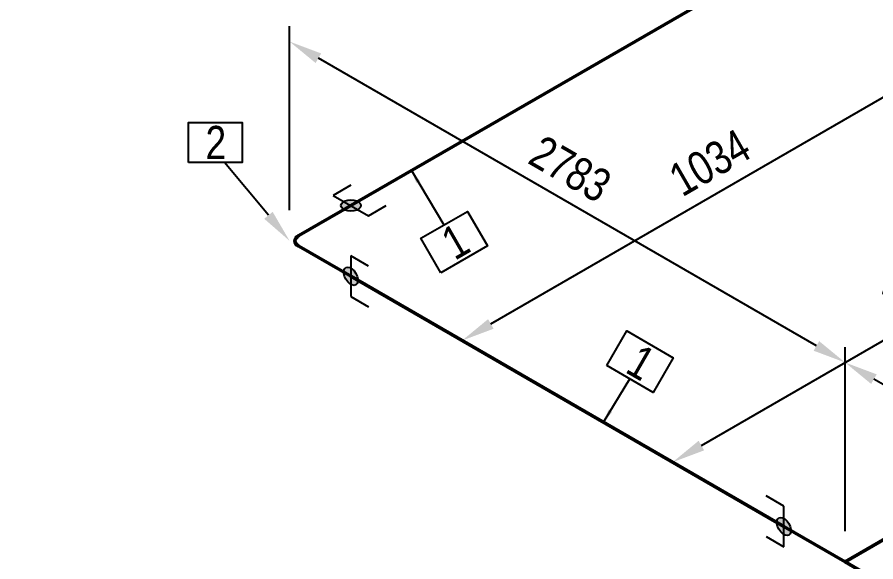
# Model space of a CAD drawing. Header units: millimetres. Extents: x 0 to 594, y 0 to 420.
# Drawn here: x 89.1 to 153.8, y 291.9 to 332.9 of the extents above; entities that cross this region are included whole.
import ezdxf
from ezdxf import colors
from ezdxf.entities.mleader import LeaderData, LeaderLine
from ezdxf.enums import TextEntityAlignment as Align
from ezdxf.math import Vec2, Vec3

# ---------------------------------------------------------------- set-up
doc = ezdxf.new("R2010")
doc.units = ezdxf.units.MM
doc.header["$LTSCALE"] = 0.25
for name, color, linetype in [('용접', 1, 'Continuous'), ('주석', 7, 'Continuous'), ('치수', 1, 'Continuous')]:
    doc.layers.add(name, color=color, linetype=linetype)
doc.layers.add('파이프 작은 보어', color=30, linetype='Continuous', lineweight=50)
doc.styles.add('AdskIsoAnnotation', font='arial.ttf', dxfattribs={"width": 0.8, "height": 1})
doc.styles.add('AdskIsoMetric', font='arial.ttf', dxfattribs={"width": 0.8, "height": 2.5})
doc.styles.add('AdskIsoMetric-30', font='arial.ttf', dxfattribs={"width": 0.8, "height": 2.5})
doc.styles.get("Standard").update_dxf_attribs({"font": 'arial.ttf'})
doc.dimstyles.new('AdskIsoMetric', dxfattribs={"dimtxt": 2.5, "dimasz": 2.5, "dimexe": 1, "dimexo": 2, "dimgap": 0.8, "dimtad": 1, "dimdec": 0, "dimrnd": 1, "dimzin": 0, "dimdsep": 46, "dimtxsty": 'AdskIsoMetric', "dimcen": 0, "dimclrt": 7, "dimadec": 0, "dimazin": 0, "dimtfac": 1, "dimtdec": 0, "dimtmove": 1, "dimatfit": 3, "dimfxl": 0, "dimfrac": 2, "dimtolj": 1, "dimtzin": 0, "dimarcsym": 0})

# ---------------------------------------------------------------- blocks, each defined once
blk = doc.blocks.new('*D66')
at = {"layer": 'Defpoints', "color": 0}
for p in [(180.2977495705862, 323.5907991334564), (193.2881306280527, 316.0907991346687), (151.4501002038993, 291.9356009912853)]:
    blk.add_point(p, dxfattribs=at)
at = {"layer": '치수', "color": 0, "lineweight": -2}
for p, q in [((191.2881306281608, 317.2454996727367), (179.2977495706402, 324.1681494024904)), ((140.6247826555435, 300.6856009906799), (178.1326860614754, 322.3407991328496))]:
    blk.add_line(p, q, dxfattribs=at)
at = {"layer": '치수', "color": 0}
for points in [[(177.924352728041, 322.7016430510347), (178.3410193949099, 321.9799552146645), (180.2977495705862, 323.5907991334564)], [(140.416449322109, 301.0464449088649), (140.8331159889779, 300.3247570724947), (138.4597191464327, 299.435600990073)]]:
    blk.add_solid(points, dxfattribs=at)
at = {"layer": '치수', "color": 7, "insert": (157.1124348451386, 312.8216486955916), "char_height": 2.5, "attachment_point": 5, "rotation": 30.000000016058333, "style": 'AdskIsoMetric-30'}
blk.add_mtext('\\A1;1034', dxfattribs=at)
blk = doc.blocks.new('*D67')
at = {"layer": 'Defpoints', "color": 0}
for p in [(79.59125426599823, 290.7891625606446), (79.59125426820628, 278.8510247391242), (97.33317470686555, 265.5458600263746)]:
    blk.add_point(p, dxfattribs=at)
at = {"layer": '치수', "color": 0, "lineweight": -2}
for p, q in [((79.59125426777915, 281.160425815757), (79.59125426578466, 291.9438630989611)), ((95.16811119428112, 281.7958600257704), (81.7563177758083, 289.539162561249)), ((97.3331747064384, 267.8552611030075), (97.3331747038776, 281.7005605646912))]:
    blk.add_line(p, q, dxfattribs=at)
at = {"layer": '치수', "color": 0}
for points in [[(81.96465110904091, 289.9000064795507), (81.54798444257568, 289.1783186429473), (79.59125426599823, 290.7891625606446)], [(95.37644452751374, 282.156703944072), (94.95977786104851, 281.4350161074686), (97.33317470409119, 280.5458600263748)]]:
    blk.add_solid(points, dxfattribs=at)
at = {"layer": '치수', "color": 7, "insert": (88.21772563443821, 288.4265488313795), "char_height": 2.5, "attachment_point": 5, "rotation": 330.0000000159954, "style": 'AdskIsoMetric-30'}
blk.add_mtext('\\A1;846', dxfattribs=at)
blk = doc.blocks.new('*D73')
at = {"layer": 'Defpoints', "color": 0}
for p in [(151.4501001900721, 340.2459972543368), (164.4404812475138, 332.7459972555065), (109.6120697656612, 316.0907991113856)]:
    blk.add_point(p, dxfattribs=at)
at = {"layer": '치수', "color": 0, "lineweight": -2}
for p, q in [((153.4501001899685, 339.0912967162575), (165.440481247462, 332.1686469864668)), ((124.7675143322267, 309.8407991131395), (162.27541773839, 331.4959972549223))]:
    blk.add_line(p, q, dxfattribs=at)
at = {"layer": '치수', "color": 0}
for points in [[(162.0670844049594, 331.8568411731095), (162.4837510718208, 331.1351533367349), (164.4404812475138, 332.7459972555065)], [(124.559180998796, 310.2016430313268), (124.9758476656574, 309.4799551949523), (122.6024508231029, 308.5907991125553)]]:
    blk.add_solid(points, dxfattribs=at)
at = {"layer": '치수', "color": 7, "insert": (141.2551665219418, 321.9768468178654), "char_height": 2.5, "attachment_point": 5, "rotation": 30.000000015461787, "style": 'AdskIsoMetric-30'}
blk.add_mtext('\\A1;1034', dxfattribs=at)
blk = doc.blocks.new('*D74')
at = {"layer": 'Defpoints', "color": 0}
for p in [(151.4501001980789, 306.9356009914509), (151.4501002038993, 291.9356009912854), (193.2881306416837, 267.78040287141)]:
    blk.add_point(p, dxfattribs=at)
at = {"layer": '치수', "color": 0, "lineweight": -2}
for p, q in [((151.4501002030032, 294.2450020681845), (151.4501001976308, 308.0903015299005)), ((191.123067126049, 284.0304028709824), (153.6151637078931, 305.6856009920626)), ((193.2881306407876, 270.0898039483092), (193.2881306354152, 283.9351034100438))]:
    blk.add_line(p, q, dxfattribs=at)
at = {"layer": '치수', "color": 0}
for points in [[(153.8234970411245, 306.046444910365), (153.4068303746618, 305.3247570737602), (151.4501001980789, 306.9356009914509)], [(191.3314004592804, 284.3912467892848), (190.9147337928176, 283.66955895268), (193.2881306358632, 282.7804028715942)]]:
    blk.add_solid(points, dxfattribs=at)
at = {"layer": '치수', "color": 7, "insert": (172.3691154159553, 297.4758837669127), "char_height": 2.5, "attachment_point": 5, "rotation": 330.000000016189, "style": 'AdskIsoMetric-30'}
blk.add_mtext('\\A1;894', dxfattribs=at)
blk = doc.blocks.new('*D75')
at = {"layer": 'Defpoints', "color": 0}
for p in [(109.6120697598243, 331.0907991115791), (109.6120697656612, 316.0907991113856), (151.4501002038993, 291.9356009912854)]:
    blk.add_point(p, dxfattribs=at)
at = {"layer": '치수', "color": 0, "lineweight": -2}
for p, q in [((109.6120697647625, 318.4002001882862), (109.612069759375, 332.2454996500294)), ((149.2850366882481, 308.1856009908486), (111.7771332696386, 329.8407991121909)), ((151.4501002030007, 294.245002068186), (151.4501001976131, 308.0903015299107))]:
    blk.add_line(p, q, dxfattribs=at)
at = {"layer": '치수', "color": 0}
for points in [[(111.98546660287, 330.2016430304933), (111.5687999364072, 329.4799551938885), (109.6120697598243, 331.0907991115791)], [(149.4933700214795, 308.546444909151), (149.0767033550168, 307.8247570725462), (151.4501001980624, 306.9356009914604)]]:
    blk.add_solid(points, dxfattribs=at)
at = {"layer": '치수', "color": 7, "insert": (130.7510554305219, 321.5040818869722), "char_height": 2.5, "attachment_point": 5, "rotation": 330.0000000161889, "style": 'AdskIsoMetric-30'}
blk.add_mtext('\\A1;2783', dxfattribs=at)
blk = doc.blocks.new('티-2-Iso2DSkew90')
at = {"color": 0, "linetype": 'ByBlock', "lineweight": -2, "extrusion": (3.058661821644657e-10, -0.8164965809287649, -0.5773502691881566)}
for p, q in [((0, 0), (-4.612278348049548, 2.662900144067638)), ((0, 0), (5.303300858323067, 3.061862180128198)), ((4.612278348053485, -2.662900144088757), (0, 0))]:
    blk.add_line(p, q, dxfattribs=at)
blk = doc.blocks.new('엘보우-16-Iso2DSkew90')
at = {"color": 0, "linetype": 'ByBlock', "lineweight": -2, "extrusion": (3.002216213036657e-10, -0.8164965809320522, -0.5773502691835075)}
for p, q in [((0.6910932216470076, 0.3990028578017134), (5.303300858344143, 3.061862180066933)), ((5.303300859475703, -3.06186217681363), (0.6910932217944665, -0.3990028573777628))]:
    blk.add_line(p, q, dxfattribs=at)
at = {"linetype": 'ByBlock', "extrusion": (8.82772482133727e-17, -5.55111511987989e-17, -1)}
blk.add_ellipse((1.382186443435838, 4.239507056790705e-10), major_axis=(-0.977353407015605, -3.593678134860473e-10), ratio=0.5773502691835076, start_param=-0.7853981631851594, end_param=0.7853981635050908, dxfattribs=at)
blk = doc.blocks.new('SocketWeld-1-IsoRight')
blk.add_hatch(color=256).paths.add_polyline_path([(0.005530793552061862, 0.03712900250979031), (0.005745491398917849, 0.03692449524956867), (0.005960189245773835, 0.03671998798934702), (0.006174887092629819, 0.03651548072912537), (0.006389584939485805, 0.03631097346890373), (0.006604282786341792, 0.03610646620868208), (0.006818980633197778, 0.03590195894846045), (0.007033678480053763, 0.0356974516882388), (0.007248376326909748, 0.03549294442801715), (0.007463074173765733, 0.03528843716779551), (0.007677772020621718, 0.03508392990757386), (0.007892469867477703, 0.03487942264735222), (0.00810716771433369, 0.03467491538713058), (0.008321865561189674, 0.03447040812690894), (0.00853656340804566, 0.03426590086668729), (0.008751261254901648, 0.03406139360646564), (0.008965959101757633, 0.03385688634624399), (0.009180656948613617, 0.03365237908602235), (0.009395354795469605, 0.03344787182580071), (0.00961005264232559, 0.03324336456557907), (0.009824750489181576, 0.03303885730535742), (0.01003944833603756, 0.03283435004513578), (0.01025414618289355, 0.03262984278491413), (0.01046884402974953, 0.03242533552469249), (0.01068354187660552, 0.03222082826447084), (0.0108982397234615, 0.0320163210042492), (0.01111293757031749, 0.03181181374402756), (0.01132763541717348, 0.03160730648380591), (0.01154233326402946, 0.03140279922358427), (0.01175703111088545, 0.03119829196336262), (0.01197172895774143, 0.03099378470314098), (0.01218642680459742, 0.03078927744291934), (0.0124011246514534, 0.03058477018269769), (0.01261582249830939, 0.03038026292247605), (0.01283052034516538, 0.0301757556622544), (0.01304521819202136, 0.02997124840203276), (0.01325991603887735, 0.02976674114181112), (0.01347461388573333, 0.02956223388158947), (0.01368931173258932, 0.02935772662136782), (0.0139040095794453, 0.02915321936114618), (0.01411870742630129, 0.02894871210092454), (0.01433340527315728, 0.02874420484070289), (0.01454810312001326, 0.02853969758048125), (0.01476280096686925, 0.0283351903202596), (0.01497749881372523, 0.02813068306003796), (0.01519219666058122, 0.02792617579981631), (0.0154068945074372, 0.02772166853959467), (0.01562159235429319, 0.02751716127937303), (0.01583629020114918, 0.02731265401915138), (0.01605098804800516, 0.02710814675892974), (0.01605098804800515, 0.02710814675892975), (0.01623362094498464, 0.02684948573792589), (0.01641625384196413, 0.02659082471692202), (0.01659888673894361, 0.02633216369591817), (0.0167815196359231, 0.02607350267491431), (0.01696415253290259, 0.02581484165391045), (0.01714678542988208, 0.02555618063290659), (0.01732941832686156, 0.02529751961190273), (0.01751205122384105, 0.02503885859089887), (0.01769468412082054, 0.02478019756989501), (0.01787731701780002, 0.02452153654889115), (0.01805994991477951, 0.02426287552788729), (0.01824258281175899, 0.02400421450688343), (0.01842521570873848, 0.02374555348587958), (0.01860784860571797, 0.02348689246487572), (0.01879048150269746, 0.02322823144387186), (0.01897311439967694, 0.022969570422868), (0.01915574729665643, 0.02271090940186414), (0.01933838019363592, 0.02245224838086028), (0.0195210130906154, 0.02219358735985642), (0.01970364598759489, 0.02193492633885256), (0.01988627888457438, 0.0216762653178487), (0.02006891178155386, 0.02141760429684484), (0.02025154467853335, 0.02115894327584098), (0.02043417757551284, 0.02090028225483712), (0.02061681047249232, 0.02064162123383326), (0.02079944336947181, 0.02038296021282941), (0.0209820762664513, 0.02012429919182554), (0.02116470916343079, 0.01986563817082168), (0.02134734206041027, 0.01960697714981783), (0.02152997495738975, 0.01934831612881397), (0.02171260785436925, 0.01908965510781011), (0.02189524075134873, 0.01883099408680625), (0.02207787364832822, 0.01857233306580239), (0.0222605065453077, 0.01831367204479853), (0.02244313944228719, 0.01805501102379467), (0.02262577233926668, 0.01779635000279081), (0.02280840523624617, 0.01753768898178695), (0.02299103813322565, 0.01727902796078309), (0.02317367103020514, 0.01702036693977924), (0.02335630392718463, 0.01676170591877537), (0.02353893682416412, 0.01650304489777151), (0.0237215697211436, 0.01624438387676765), (0.02390420261812309, 0.01598572285576379), (0.02408683551510257, 0.01572706183475994), (0.02426946841208206, 0.01546840081375608), (0.02445210130906154, 0.01520973979275222), (0.02463473420604104, 0.01495107877174836), (0.02481736710302052, 0.0146924177507445), (0.025, 0.01443375672974064), (0.025, 0.01443375672974065), (0.02513269056666842, 0.01414626149088774), (0.02526538113333684, 0.01385876625203483), (0.02539807170000526, 0.01357127101318192), (0.02553076226667367, 0.013283775774329), (0.0256634528333421, 0.01299628053547609), (0.02579614340001051, 0.01270878529662318), (0.02592883396667893, 0.01242129005777027), (0.02606152453334735, 0.01213379481891736), (0.02619421510001577, 0.01184629958006445), (0.02632690566668419, 0.01155880434121154), (0.02645959623335261, 0.01127130910235863), (0.02659228680002103, 0.01098381386350571), (0.02672497736668944, 0.01069631862465281), (0.02685766793335786, 0.01040882338579989), (0.02699035850002628, 0.01012132814694698), (0.02712304906669471, 0.009833832908094068), (0.02725573963336312, 0.009546337669241158), (0.02738843020003154, 0.009258842430388246), (0.02752112076669996, 0.008971347191535334), (0.02765381133336838, 0.008683851952682425), (0.0277865019000368, 0.00839635671382951), (0.02791919246670522, 0.0081088614749766), (0.02805188303337364, 0.007821366236123688), (0.02818457360004206, 0.007533870997270775), (0.02831726416671047, 0.007246375758417863), (0.02844995473337889, 0.006958880519564954), (0.02858264530004731, 0.006671385280712042), (0.02871533586671573, 0.00638389004185913), (0.02884802643338415, 0.00609639480300622), (0.02898071700005257, 0.005808899564153308), (0.02911340756672099, 0.005521404325300396), (0.02924609813338941, 0.005233909086447484), (0.02937878870005783, 0.004946413847594573), (0.02951147926672625, 0.004658918608741662), (0.02964416983339467, 0.004371423369888747), (0.02977686040006309, 0.004083928131035838), (0.02990955096673151, 0.003796432892182925), (0.03004224153339992, 0.003508937653330014), (0.03017493210006834, 0.003221442414477103), (0.03030762266673676, 0.00293394717562419), (0.03044031323340518, 0.002646451936771278), (0.03057300380007361, 0.002358956697918367), (0.03070569436674202, 0.002071461459065457), (0.03083838493341044, 0.001783966220212544), (0.03097107550007885, 0.001496470981359632), (0.03110376606674728, 0.001208975742506724), (0.03123645663341569, 0.0009214805036538103), (0.03136914720008412, 0.0006339852648008957), (0.03150183776675253, 0.0003464900259479903), (0.03150183776675253, 0.0003464900259479977), (0.03157159732593483, 5.830260632207122e-05), (0.03164135688511714, -0.0002298848133038541), (0.03171111644429944, -0.0005180722329297834), (0.03178087600348176, -0.0008062596525557088), (0.03185063556266406, -0.001094447072181635), (0.03192039512184636, -0.00138263449180756), (0.03199015468102867, -0.001670821911433489), (0.03205991424021097, -0.001959009331059415), (0.03212967379939329, -0.00224719675068534), (0.03219943335857559, -0.002535384170311267), (0.03226919291775789, -0.002823571589937197), (0.0323389524769402, -0.003111759009563121), (0.0324087120361225, -0.003399946429189048), (0.03247847159530481, -0.003688133848814972), (0.03254823115448711, -0.003976321268440905), (0.03261799071366943, -0.00426450868806683), (0.03268775027285173, -0.004552696107692756), (0.03275750983203403, -0.004840883527318682), (0.03282726939121634, -0.005129070946944612), (0.03289702895039864, -0.005417258366570537), (0.03296678850958095, -0.005705445786196462), (0.03303654806876326, -0.005993633205822391), (0.03310630762794557, -0.006281820625448319), (0.03317606718712787, -0.006570008045074246), (0.03324582674631017, -0.006858195464700171), (0.03331558630549249, -0.007146382884326101), (0.03338534586467479, -0.007434570303952027), (0.03345510542385709, -0.007722757723577954), (0.0335248649830394, -0.008010945143203878), (0.03359462454222171, -0.008299132562829808), (0.03366438410140402, -0.008587319982455734), (0.03373414366058632, -0.00887550740208166), (0.03380390321976862, -0.009163694821707587), (0.03387366277895093, -0.009451882241333517), (0.03394342233813324, -0.009740069660959442), (0.03401318189731554, -0.01002825708058537), (0.03408294145649785, -0.01031644450021129), (0.03415270101568016, -0.01060463191983723), (0.03422246057486246, -0.01089281933946315), (0.03429222013404477, -0.01118100675908908), (0.03436197969322707, -0.011469194178715), (0.03443173925240938, -0.01175738159834093), (0.03450149881159169, -0.01204556901796686), (0.03457125837077399, -0.01233375643759278), (0.0346410179299563, -0.01262194385721871), (0.0347107774891386, -0.01291013127684464), (0.03478053704832091, -0.01319831869647057), (0.03485029660750322, -0.01348650611609649), (0.03492005616668552, -0.01377469353572242), (0.03492005616668552, -0.01377469353572241), (0.03492005616668552, -0.01403536334356855), (0.03492005616668552, -0.01429603315141468), (0.03492005616668552, -0.01455670295926082), (0.03492005616668552, -0.01481737276710695), (0.03492005616668552, -0.01507804257495309), (0.03492005616668552, -0.01533871238279922), (0.03492005616668552, -0.01559938219064536), (0.03492005616668552, -0.01586005199849149), (0.03492005616668552, -0.01612072180633763), (0.03492005616668552, -0.01638139161418376), (0.03492005616668552, -0.0166420614220299), (0.03492005616668552, -0.01690273122987604), (0.03492005616668552, -0.01716340103772217), (0.03492005616668552, -0.0174240708455683), (0.03492005616668552, -0.01768474065341444), (0.03492005616668552, -0.01794541046126058), (0.03492005616668552, -0.01820608026910672), (0.03492005616668552, -0.01846675007695285), (0.03492005616668552, -0.01872741988479899), (0.03492005616668552, -0.01898808969264512), (0.03492005616668552, -0.01924875950049125), (0.03492005616668552, -0.01950942930833739), (0.03492005616668552, -0.01977009911618353), (0.03492005616668552, -0.02003076892402966), (0.03492005616668552, -0.0202914387318758), (0.03492005616668552, -0.02055210853972194), (0.03492005616668552, -0.02081277834756807), (0.03492005616668552, -0.0210734481554142), (0.03492005616668552, -0.02133411796326034), (0.03492005616668552, -0.02159478777110648), (0.03492005616668552, -0.02185545757895262), (0.03492005616668552, -0.02211612738679876), (0.03492005616668552, -0.02237679719464489), (0.03492005616668552, -0.02263746700249102), (0.03492005616668552, -0.02289813681033716), (0.03492005616668552, -0.02315880661818329), (0.03492005616668552, -0.02341947642602943), (0.03492005616668552, -0.02368014623387556), (0.03492005616668552, -0.0239408160417217), (0.03492005616668552, -0.02420148584956783), (0.03492005616668552, -0.02446215565741397), (0.03492005616668552, -0.02472282546526011), (0.03492005616668552, -0.02498349527310624), (0.03492005616668552, -0.02524416508095238), (0.03492005616668552, -0.02550483488879852), (0.03492005616668552, -0.02576550469664465), (0.03492005616668552, -0.02602617450449079), (0.03492005616668552, -0.02628684431233692), (0.03492005616668552, -0.02654751412018305), (0.03492005616668552, -0.02654751412018305), (0.03485029660750322, -0.02675515013926407), (0.03478053704832091, -0.02696278615834509), (0.0347107774891386, -0.0271704221774261), (0.0346410179299563, -0.02737805819650713), (0.03457125837077399, -0.02758569421558814), (0.03450149881159169, -0.02779333023466916), (0.03443173925240937, -0.02800096625375018), (0.03436197969322707, -0.0282086022728312), (0.03429222013404477, -0.02841623829191222), (0.03422246057486246, -0.02862387431099324), (0.03415270101568016, -0.02883151033007426), (0.03408294145649785, -0.02903914634915527), (0.03401318189731554, -0.02924678236823629), (0.03394342233813324, -0.02945441838731731), (0.03387366277895094, -0.02966205440639834), (0.03380390321976862, -0.02986969042547935), (0.03373414366058632, -0.03007732644456037), (0.03366438410140402, -0.03028496246364139), (0.03359462454222172, -0.03049259848272241), (0.0335248649830394, -0.03070023450180343), (0.0334551054238571, -0.03090787052088445), (0.03338534586467479, -0.03111550653996547), (0.03331558630549249, -0.03132314255904649), (0.03324582674631017, -0.0315307785781275), (0.03317606718712787, -0.03173841459720853), (0.03310630762794557, -0.03194605061628954), (0.03303654806876326, -0.03215368663537056), (0.03296678850958096, -0.03236132265445158), (0.03289702895039864, -0.0325689586735326), (0.03282726939121634, -0.03277659469261361), (0.03275750983203404, -0.03298423071169464), (0.03268775027285173, -0.03319186673077566), (0.03261799071366942, -0.03339950274985667), (0.03254823115448711, -0.03360713876893769), (0.03247847159530481, -0.03381477478801871), (0.03240871203612251, -0.03402241080709974), (0.0323389524769402, -0.03423004682618075), (0.03226919291775789, -0.03443768284526177), (0.03219943335857559, -0.03464531886434279), (0.03212967379939329, -0.03485295488342381), (0.03205991424021097, -0.03506059090250482), (0.03199015468102867, -0.03526822692158585), (0.03192039512184636, -0.03547586294066687), (0.03185063556266406, -0.03568349895974789), (0.03178087600348175, -0.0358911349788289), (0.03171111644429944, -0.03609877099790992), (0.03164135688511714, -0.03630640701699094), (0.03157159732593484, -0.03651404303607196), (0.03150183776675253, -0.03672167905515298), (0.03150183776675253, -0.03672167905515297), (0.03136914720008412, -0.03685595642523602), (0.03123645663341569, -0.03699023379531906), (0.03110376606674727, -0.03712451116540209), (0.03097107550007885, -0.03725878853548513), (0.03083838493341044, -0.03739306590556817), (0.03070569436674202, -0.03752734327565121), (0.03057300380007361, -0.03766162064573425), (0.03044031323340518, -0.03779589801581729), (0.03030762266673677, -0.03793017538590034), (0.03017493210006834, -0.03806445275598337), (0.03004224153339993, -0.03819873012606641), (0.0299095509667315, -0.03833300749614945), (0.02977686040006309, -0.03846728486623249), (0.02964416983339467, -0.03860156223631554), (0.02951147926672625, -0.03873583960639857), (0.02937878870005783, -0.03887011697648161), (0.02924609813338941, -0.03900439434656465), (0.02911340756672099, -0.03913867171664769), (0.02898071700005257, -0.03927294908673074), (0.02884802643338415, -0.03940722645681378), (0.02871533586671573, -0.03954150382689681), (0.02858264530004731, -0.03967578119697986), (0.0284499547333789, -0.03981005856706289), (0.02831726416671048, -0.03994433593714593), (0.02818457360004206, -0.04007861330722898), (0.02805188303337364, -0.04021289067731201), (0.02791919246670522, -0.04034716804739506), (0.0277865019000368, -0.0404814454174781), (0.02765381133336838, -0.04061572278756113), (0.02752112076669996, -0.04075000015764418), (0.02738843020003155, -0.04088427752772722), (0.02725573963336313, -0.04101855489781026), (0.02712304906669471, -0.0411528322678933), (0.02699035850002629, -0.04128710963797634), (0.02685766793335787, -0.04142138700805938), (0.02672497736668945, -0.04155566437814241), (0.02659228680002102, -0.04168994174822546), (0.02645959623335261, -0.0418242191183085), (0.0263269056666842, -0.04195849648839153), (0.02619421510001577, -0.04209277385847458), (0.02606152453334735, -0.04222705122855762), (0.02592883396667893, -0.04236132859864066), (0.02579614340001051, -0.0424956059687237), (0.0256634528333421, -0.04262988333880674), (0.02553076226667368, -0.04276416070888978), (0.02539807170000526, -0.04289843807897282), (0.02526538113333684, -0.04303271544905586), (0.02513269056666842, -0.0431669928191389), (0.025, -0.04330127018922194), (0.025, -0.04330127018922193), (0.02481736710302052, -0.04334904490575781), (0.02463473420604103, -0.04339681962229371), (0.02445210130906154, -0.04344459433882959), (0.02426946841208206, -0.04349236905536547), (0.02408683551510258, -0.04354014377190136), (0.02390420261812309, -0.04358791848843723), (0.0237215697211436, -0.04363569320497312), (0.02353893682416411, -0.043683467921509), (0.02335630392718463, -0.04373124263804488), (0.02317367103020514, -0.04377901735458077), (0.02299103813322565, -0.04382679207111666), (0.02280840523624617, -0.04387456678765254), (0.02262577233926668, -0.04392234150418842), (0.02244313944228719, -0.0439701162207243), (0.0222605065453077, -0.04401789093726018), (0.02207787364832822, -0.04406566565379607), (0.02189524075134873, -0.04411344037033195), (0.02171260785436925, -0.04416121508686784), (0.02152997495738976, -0.04420898980340372), (0.02134734206041027, -0.04425676451993961), (0.02116470916343078, -0.04430453923647549), (0.0209820762664513, -0.04435231395301138), (0.02079944336947181, -0.04440008866954726), (0.02061681047249233, -0.04444786338608314), (0.02043417757551284, -0.04449563810261903), (0.02025154467853335, -0.0445434128191549), (0.02006891178155387, -0.04459118753569079), (0.01988627888457438, -0.04463896225222667), (0.01970364598759489, -0.04468673696876255), (0.0195210130906154, -0.04473451168529844), (0.01933838019363592, -0.04478228640183432), (0.01915574729665643, -0.04483006111837021), (0.01897311439967694, -0.04487783583490609), (0.01879048150269745, -0.04492561055144197), (0.01860784860571797, -0.04497338526797786), (0.01842521570873848, -0.04502115998451374), (0.018242582811759, -0.04506893470104963), (0.01805994991477951, -0.04511670941758551), (0.01787731701780002, -0.04516448413412139), (0.01769468412082054, -0.04521225885065728), (0.01751205122384105, -0.04526003356719316), (0.01732941832686156, -0.04530780828372905), (0.01714678542988207, -0.04535558300026492), (0.01696415253290259, -0.0454033577168008), (0.0167815196359231, -0.04545113243333669), (0.01659888673894361, -0.04549890714987258), (0.01641625384196413, -0.04554668186640846), (0.01623362094498464, -0.04559445658294435), (0.01605098804800516, -0.04564223129948022), (0.01605098804800516, -0.04564223129948022), (0.01583629020114918, -0.0455988268403484), (0.01562159235429319, -0.04555542238121656), (0.0154068945074372, -0.04551201792208474), (0.01519219666058122, -0.0454686134629529), (0.01497749881372523, -0.04542520900382108), (0.01476280096686925, -0.04538180454468926), (0.01454810312001326, -0.04533840008555743), (0.01433340527315728, -0.0452949956264256), (0.01411870742630129, -0.04525159116729377), (0.01390400957944531, -0.04520818670816194), (0.01368931173258932, -0.04516478224903011), (0.01347461388573333, -0.04512137778989828), (0.01325991603887735, -0.04507797333076645), (0.01304521819202136, -0.04503456887163462), (0.01283052034516538, -0.0449911644125028), (0.01261582249830939, -0.04494775995337097), (0.0124011246514534, -0.04490435549423914), (0.01218642680459742, -0.04486095103510732), (0.01197172895774143, -0.04481754657597548), (0.01175703111088545, -0.04477414211684366), (0.01154233326402946, -0.04473073765771183), (0.01132763541717348, -0.04468733319858), (0.01111293757031749, -0.04464392873944817), (0.0108982397234615, -0.04460052428031634), (0.01068354187660552, -0.04455711982118452), (0.01046884402974953, -0.04451371536205269), (0.01025414618289355, -0.04447031090292085), (0.01003944833603756, -0.04442690644378903), (0.009824750489181576, -0.04438350198465719), (0.00961005264232559, -0.04434009752552537), (0.009395354795469602, -0.04429669306639353), (0.009180656948613619, -0.04425328860726171), (0.008965959101757631, -0.04420988414812989), (0.008751261254901645, -0.04416647968899806), (0.008536563408045659, -0.04412307522986622), (0.008321865561189672, -0.04407967077073439), (0.00810716771433369, -0.04403626631160257), (0.0078924698674777, -0.04399286185247074), (0.007677772020621717, -0.04394945739333891), (0.007463074173765729, -0.04390605293420708), (0.007248376326909743, -0.04386264847507525), (0.007033678480053755, -0.04381924401594343), (0.006818980633197773, -0.04377583955681159), (0.006604282786341786, -0.04373243509767977), (0.006389584939485798, -0.04368903063854794), (0.006174887092629814, -0.04364562617941611), (0.005960189245773828, -0.04360222172028428), (0.005745491398917842, -0.04355881726115245), (0.005530793552061857, -0.04351541280202062), (0.005530793552061866, -0.04351541280202063), (0.005305046876467502, -0.04338507789809756), (0.005079300200873141, -0.0432547429941745), (0.004853553525278781, -0.04312440809025143), (0.00462780684968442, -0.04299407318632836), (0.004402060174090058, -0.04286373828240529), (0.004176313498495695, -0.04273340337848222), (0.003950566822901335, -0.04260306847455915), (0.003724820147306971, -0.04247273357063609), (0.003499073471712612, -0.04234239866671302), (0.003273326796118249, -0.04221206376278995), (0.003047580120523889, -0.04208172885886688), (0.002821833444929527, -0.04195139395494382), (0.002596086769335168, -0.04182105905102074), (0.002370340093740804, -0.04169072414709768), (0.002144593418146441, -0.04156038924317461), (0.001918846742552079, -0.04143005433925154), (0.001693100066957717, -0.04129971943532848), (0.001467353391363356, -0.04116938453140541), (0.001241606715768995, -0.04103904962748234), (0.001015860040174633, -0.04090871472355927), (0.000790113364580269, -0.0407783798196362), (0.0005643666889859084, -0.04064804491571314), (0.0003386200133915496, -0.04051771001179007), (0.0001128733377971855, -0.040387375107867), (-0.0001128733377971768, -0.04025704020394394), (-0.0003386200133915392, -0.04012670530002087), (-0.0005643666889859015, -0.03999637039609781), (-0.0007901133645802604, -0.03986603549217474), (-0.001015860040174624, -0.03973570058825166), (-0.001241606715768985, -0.0396053656843286), (-0.001467353391363347, -0.03947503078040553), (-0.00169310006695771, -0.03934469587648247), (-0.00191884674255207, -0.0392143609725594), (-0.002144593418146431, -0.03908402606863633), (-0.002370340093740793, -0.03895369116471326), (-0.002596086769335156, -0.03882335626079018), (-0.002821833444929516, -0.03869302135686712), (-0.003047580120523878, -0.03856268645294406), (-0.003273326796118241, -0.03843235154902098), (-0.003499073471712601, -0.03830201664509792), (-0.003724820147306965, -0.03817168174117486), (-0.003950566822901326, -0.03804134683725179), (-0.004176313498495687, -0.03791101193332871), (-0.004402060174090049, -0.03778067702940564), (-0.004627806849684413, -0.03765034212548259), (-0.004853553525278772, -0.03752000722155951), (-0.005079300200873136, -0.03738967231763644), (-0.005305046876467497, -0.03725933741371337), (-0.005530793552061857, -0.03712900250979032), (-0.00553079355206185, -0.03712900250979032), (-0.005745491398917837, -0.03692449524956867), (-0.005960189245773823, -0.03671998798934703), (-0.006174887092629807, -0.03651548072912537), (-0.006389584939485794, -0.03631097346890373), (-0.006604282786341779, -0.03610646620868209), (-0.006818980633197766, -0.03590195894846045), (-0.007033678480053751, -0.0356974516882388), (-0.007248376326909737, -0.03549294442801716), (-0.007463074173765722, -0.03528843716779551), (-0.007677772020621708, -0.03508392990757387), (-0.007892469867477693, -0.03487942264735223), (-0.008107167714333677, -0.03467491538713058), (-0.008321865561189665, -0.03447040812690894), (-0.00853656340804565, -0.03426590086668729), (-0.008751261254901634, -0.03406139360646565), (-0.008965959101757622, -0.033856886346244), (-0.009180656948613607, -0.03365237908602236), (-0.009395354795469595, -0.03344787182580072), (-0.00961005264232558, -0.03324336456557907), (-0.009824750489181567, -0.03303885730535742), (-0.01003944833603755, -0.03283435004513578), (-0.01025414618289354, -0.03262984278491414), (-0.01046884402974952, -0.0324253355246925), (-0.01068354187660551, -0.03222082826447085), (-0.0108982397234615, -0.03201632100424921), (-0.01111293757031748, -0.03181181374402756), (-0.01132763541717347, -0.03160730648380592), (-0.01154233326402945, -0.03140279922358428), (-0.01175703111088544, -0.03119829196336263), (-0.01197172895774143, -0.03099378470314099), (-0.01218642680459741, -0.03078927744291934), (-0.0124011246514534, -0.0305847701826977), (-0.01261582249830938, -0.03038026292247605), (-0.01283052034516537, -0.03017575566225441), (-0.01304521819202136, -0.02997124840203276), (-0.01325991603887734, -0.02976674114181112), (-0.01347461388573333, -0.02956223388158947), (-0.01368931173258931, -0.02935772662136783), (-0.0139040095794453, -0.02915321936114618), (-0.01411870742630128, -0.02894871210092454), (-0.01433340527315727, -0.02874420484070289), (-0.01454810312001326, -0.02853969758048125), (-0.01476280096686924, -0.02833519032025961), (-0.01497749881372523, -0.02813068306003796), (-0.01519219666058121, -0.02792617579981631), (-0.0154068945074372, -0.02772166853959467), (-0.01562159235429319, -0.02751716127937303), (-0.01583629020114917, -0.02731265401915139), (-0.01605098804800515, -0.02710814675892974), (-0.01605098804800515, -0.02710814675892975), (-0.01623362094498464, -0.02684948573792589), (-0.01641625384196413, -0.02659082471692203), (-0.01659888673894361, -0.02633216369591817), (-0.01678151963592309, -0.02607350267491431), (-0.01696415253290258, -0.02581484165391045), (-0.01714678542988207, -0.02555618063290659), (-0.01732941832686156, -0.02529751961190274), (-0.01751205122384104, -0.02503885859089888), (-0.01769468412082053, -0.02478019756989502), (-0.01787731701780002, -0.02452153654889116), (-0.0180599499147795, -0.0242628755278873), (-0.01824258281175899, -0.02400421450688344), (-0.01842521570873848, -0.02374555348587958), (-0.01860784860571796, -0.02348689246487572), (-0.01879048150269745, -0.02322823144387186), (-0.01897311439967694, -0.022969570422868), (-0.01915574729665642, -0.02271090940186414), (-0.01933838019363591, -0.02245224838086029), (-0.0195210130906154, -0.02219358735985642), (-0.01970364598759488, -0.02193492633885256), (-0.01988627888457437, -0.0216762653178487), (-0.02006891178155386, -0.02141760429684485), (-0.02025154467853334, -0.02115894327584099), (-0.02043417757551283, -0.02090028225483712), (-0.02061681047249232, -0.02064162123383327), (-0.0207994433694718, -0.02038296021282941), (-0.02098207626645129, -0.02012429919182555), (-0.02116470916343078, -0.01986563817082169), (-0.02134734206041027, -0.01960697714981783), (-0.02152997495738975, -0.01934831612881397), (-0.02171260785436924, -0.01908965510781011), (-0.02189524075134873, -0.01883099408680625), (-0.02207787364832821, -0.01857233306580239), (-0.0222605065453077, -0.01831367204479854), (-0.02244313944228719, -0.01805501102379467), (-0.02262577233926667, -0.01779635000279082), (-0.02280840523624616, -0.01753768898178695), (-0.02299103813322565, -0.01727902796078309), (-0.02317367103020514, -0.01702036693977924), (-0.02335630392718462, -0.01676170591877538), (-0.02353893682416411, -0.01650304489777152), (-0.02372156972114359, -0.01624438387676766), (-0.02390420261812308, -0.0159857228557638), (-0.02408683551510257, -0.01572706183475994), (-0.02426946841208206, -0.01546840081375608), (-0.02445210130906154, -0.01520973979275222), (-0.02463473420604103, -0.01495107877174836), (-0.02481736710302052, -0.0146924177507445), (-0.025, -0.01443375672974064), (-0.025, -0.01443375672974065), (-0.02513269056666841, -0.01414626149088774), (-0.02526538113333683, -0.01385876625203483), (-0.02539807170000525, -0.01357127101318192), (-0.02553076226667367, -0.01328377577432901), (-0.02566345283334209, -0.0129962805354761), (-0.02579614340001051, -0.01270878529662318), (-0.02592883396667893, -0.01242129005777028), (-0.02606152453334735, -0.01213379481891736), (-0.02619421510001577, -0.01184629958006445), (-0.02632690566668419, -0.01155880434121154), (-0.02645959623335261, -0.01127130910235863), (-0.02659228680002102, -0.01098381386350572), (-0.02672497736668944, -0.01069631862465281), (-0.02685766793335786, -0.0104088233857999), (-0.02699035850002628, -0.01012132814694698), (-0.0271230490666947, -0.009833832908094071), (-0.02725573963336312, -0.009546337669241161), (-0.02738843020003154, -0.009258842430388246), (-0.02752112076669996, -0.008971347191535337), (-0.02765381133336837, -0.008683851952682427), (-0.0277865019000368, -0.008396356713829514), (-0.02791919246670521, -0.008108861474976602), (-0.02805188303337364, -0.00782136623612369), (-0.02818457360004205, -0.007533870997270779), (-0.02831726416671047, -0.007246375758417868), (-0.02844995473337889, -0.006958880519564957), (-0.02858264530004731, -0.006671385280712045), (-0.02871533586671574, -0.006383890041859131), (-0.02884802643338415, -0.006096394803006223), (-0.02898071700005257, -0.00580889956415331), (-0.02911340756672099, -0.005521404325300399), (-0.02924609813338941, -0.00523390908644749), (-0.02937878870005783, -0.004946413847594573), (-0.02951147926672625, -0.004658918608741662), (-0.02964416983339466, -0.004371423369888756), (-0.02977686040006308, -0.00408392813103584), (-0.0299095509667315, -0.003796432892182928), (-0.03004224153339992, -0.003508937653330017), (-0.03017493210006834, -0.003221442414477106), (-0.03030762266673676, -0.002933947175624193), (-0.03044031323340518, -0.002646451936771281), (-0.0305730038000736, -0.002358956697918373), (-0.03070569436674202, -0.002071461459065457), (-0.03083838493341044, -0.001783966220212547), (-0.03097107550007885, -0.001496470981359638), (-0.03110376606674728, -0.001208975742506724), (-0.03123645663341569, -0.0009214805036538131), (-0.03136914720008412, -0.000633985264800902), (-0.03150183776675253, -0.0003464900259479903), (-0.03150183776675253, -0.0003464900259480006), (-0.03157159732593483, -5.830260632207406e-05), (-0.03164135688511714, 0.0002298848133038513), (-0.03171111644429944, 0.0005180722329297806), (-0.03178087600348176, 0.000806259652555706), (-0.03185063556266406, 0.001094447072181632), (-0.03192039512184636, 0.001382634491807557), (-0.03199015468102867, 0.001670821911433487), (-0.03205991424021098, 0.001959009331059412), (-0.03212967379939328, 0.002247196750685338), (-0.03219943335857559, 0.002535384170311264), (-0.03226919291775789, 0.00282357158993719), (-0.0323389524769402, 0.003111759009563118), (-0.0324087120361225, 0.003399946429189045), (-0.03247847159530481, 0.003688133848814969), (-0.03254823115448711, 0.003976321268440895), (-0.03261799071366943, 0.004264508688066828), (-0.03268775027285173, 0.004552696107692752), (-0.03275750983203403, 0.004840883527318679), (-0.03282726939121634, 0.005129070946944604), (-0.03289702895039864, 0.005417258366570534), (-0.03296678850958095, 0.005705445786196459), (-0.03303654806876326, 0.005993633205822385), (-0.03310630762794556, 0.006281820625448313), (-0.03317606718712787, 0.006570008045074243), (-0.03324582674631017, 0.006858195464700168), (-0.03331558630549248, 0.007146382884326095), (-0.03338534586467479, 0.00743457030395202), (-0.03345510542385709, 0.00772275772357795), (-0.0335248649830394, 0.008010945143203874), (-0.0335946245422217, 0.008299132562829803), (-0.03366438410140401, 0.008587319982455727), (-0.03373414366058632, 0.008875507402081656), (-0.03380390321976862, 0.009163694821707584), (-0.03387366277895093, 0.00945188224133351), (-0.03394342233813323, 0.009740069660959435), (-0.03401318189731554, 0.01002825708058536), (-0.03408294145649785, 0.01031644450021129), (-0.03415270101568015, 0.01060463191983722), (-0.03422246057486246, 0.01089281933946314), (-0.03429222013404476, 0.01118100675908907), (-0.03436197969322707, 0.011469194178715), (-0.03443173925240937, 0.01175738159834093), (-0.03450149881159168, 0.01204556901796685), (-0.03457125837077399, 0.01233375643759278), (-0.0346410179299563, 0.01262194385721871), (-0.0347107774891386, 0.01291013127684464), (-0.0347805370483209, 0.01319831869647056), (-0.03485029660750321, 0.01348650611609649), (-0.03492005616668552, 0.01377469353572242), (-0.03492005616668552, 0.0137746935357224), (-0.03492005616668552, 0.01403536334356854), (-0.03492005616668552, 0.01429603315141467), (-0.03492005616668552, 0.01455670295926081), (-0.03492005616668552, 0.01481737276710694), (-0.03492005616668552, 0.01507804257495308), (-0.03492005616668552, 0.01533871238279922), (-0.03492005616668552, 0.01559938219064535), (-0.03492005616668552, 0.01586005199849149), (-0.03492005616668551, 0.01612072180633762), (-0.03492005616668551, 0.01638139161418375), (-0.03492005616668551, 0.01664206142202989), (-0.03492005616668552, 0.01690273122987603), (-0.03492005616668552, 0.01716340103772216), (-0.03492005616668552, 0.0174240708455683), (-0.03492005616668552, 0.01768474065341444), (-0.03492005616668552, 0.01794541046126057), (-0.03492005616668551, 0.01820608026910671), (-0.03492005616668551, 0.01846675007695284), (-0.03492005616668552, 0.01872741988479898), (-0.03492005616668552, 0.01898808969264511), (-0.03492005616668552, 0.01924875950049125), (-0.03492005616668552, 0.01950942930833739), (-0.03492005616668552, 0.01977009911618352), (-0.03492005616668551, 0.02003076892402966), (-0.03492005616668552, 0.0202914387318758), (-0.03492005616668552, 0.02055210853972193), (-0.03492005616668552, 0.02081277834756807), (-0.03492005616668552, 0.0210734481554142), (-0.03492005616668552, 0.02133411796326034), (-0.03492005616668552, 0.02159478777110647), (-0.03492005616668552, 0.02185545757895261), (-0.03492005616668552, 0.02211612738679875), (-0.03492005616668552, 0.02237679719464488), (-0.03492005616668552, 0.02263746700249102), (-0.03492005616668552, 0.02289813681033715), (-0.03492005616668552, 0.02315880661818329), (-0.03492005616668552, 0.02341947642602943), (-0.03492005616668552, 0.02368014623387556), (-0.03492005616668552, 0.0239408160417217), (-0.03492005616668552, 0.02420148584956783), (-0.03492005616668552, 0.02446215565741397), (-0.03492005616668552, 0.0247228254652601), (-0.03492005616668552, 0.02498349527310624), (-0.03492005616668552, 0.02524416508095238), (-0.03492005616668552, 0.02550483488879851), (-0.03492005616668552, 0.02576550469664465), (-0.03492005616668552, 0.02602617450449078), (-0.03492005616668552, 0.02628684431233692), (-0.03492005616668552, 0.02654751412018305), (-0.03492005616668552, 0.02654751412018305), (-0.03485029660750322, 0.02675515013926406), (-0.03478053704832091, 0.02696278615834508), (-0.0347107774891386, 0.0271704221774261), (-0.0346410179299563, 0.02737805819650712), (-0.03457125837077399, 0.02758569421558814), (-0.03450149881159169, 0.02779333023466916), (-0.03443173925240938, 0.02800096625375018), (-0.03436197969322707, 0.02820860227283119), (-0.03429222013404477, 0.02841623829191221), (-0.03422246057486246, 0.02862387431099323), (-0.03415270101568016, 0.02883151033007425), (-0.03408294145649785, 0.02903914634915527), (-0.03401318189731554, 0.02924678236823629), (-0.03394342233813324, 0.02945441838731731), (-0.03387366277895094, 0.02966205440639833), (-0.03380390321976862, 0.02986969042547934), (-0.03373414366058632, 0.03007732644456037), (-0.03366438410140402, 0.03028496246364138), (-0.03359462454222172, 0.03049259848272241), (-0.0335248649830394, 0.03070023450180343), (-0.03345510542385709, 0.03090787052088444), (-0.03338534586467479, 0.03111550653996546), (-0.03331558630549249, 0.03132314255904648), (-0.03324582674631017, 0.0315307785781275), (-0.03317606718712787, 0.03173841459720851), (-0.03310630762794557, 0.03194605061628954), (-0.03303654806876326, 0.03215368663537056), (-0.03296678850958096, 0.03236132265445157), (-0.03289702895039865, 0.0325689586735326), (-0.03282726939121634, 0.03277659469261361), (-0.03275750983203404, 0.03298423071169463), (-0.03268775027285174, 0.03319186673077565), (-0.03261799071366943, 0.03339950274985667), (-0.03254823115448711, 0.03360713876893769), (-0.03247847159530481, 0.0338147747880187), (-0.03240871203612251, 0.03402241080709973), (-0.0323389524769402, 0.03423004682618074), (-0.03226919291775789, 0.03443768284526176), (-0.03219943335857559, 0.03464531886434279), (-0.03212967379939329, 0.0348529548834238), (-0.03205991424021098, 0.03506059090250482), (-0.03199015468102867, 0.03526822692158584), (-0.03192039512184636, 0.03547586294066686), (-0.03185063556266406, 0.03568349895974788), (-0.03178087600348175, 0.0358911349788289), (-0.03171111644429945, 0.03609877099790992), (-0.03164135688511714, 0.03630640701699094), (-0.03157159732593483, 0.03651404303607196), (-0.03150183776675253, 0.03672167905515297), (-0.03150183776675253, 0.03672167905515297), (-0.03136914720008412, 0.03685595642523601), (-0.03123645663341569, 0.03699023379531905), (-0.03110376606674728, 0.03712451116540209), (-0.03097107550007886, 0.03725878853548512), (-0.03083838493341044, 0.03739306590556817), (-0.03070569436674202, 0.03752734327565121), (-0.0305730038000736, 0.03766162064573425), (-0.03044031323340518, 0.03779589801581729), (-0.03030762266673676, 0.03793017538590033), (-0.03017493210006834, 0.03806445275598336), (-0.03004224153339993, 0.03819873012606641), (-0.02990955096673151, 0.03833300749614945), (-0.02977686040006309, 0.03846728486623249), (-0.02964416983339467, 0.03860156223631553), (-0.02951147926672625, 0.03873583960639857), (-0.02937878870005783, 0.03887011697648161), (-0.02924609813338941, 0.03900439434656465), (-0.02911340756672099, 0.03913867171664769), (-0.02898071700005258, 0.03927294908673073), (-0.02884802643338416, 0.03940722645681377), (-0.02871533586671574, 0.03954150382689681), (-0.02858264530004732, 0.03967578119697985), (-0.0284499547333789, 0.03981005856706289), (-0.02831726416671048, 0.03994433593714593), (-0.02818457360004206, 0.04007861330722897), (-0.02805188303337364, 0.04021289067731201), (-0.02791919246670522, 0.04034716804739506), (-0.0277865019000368, 0.04048144541747809), (-0.02765381133336839, 0.04061572278756113), (-0.02752112076669997, 0.04075000015764417), (-0.02738843020003155, 0.04088427752772721), (-0.02725573963336313, 0.04101855489781026), (-0.02712304906669471, 0.04115283226789329), (-0.02699035850002629, 0.04128710963797633), (-0.02685766793335787, 0.04142138700805937), (-0.02672497736668945, 0.04155566437814241), (-0.02659228680002103, 0.04168994174822545), (-0.02645959623335262, 0.0418242191183085), (-0.02632690566668419, 0.04195849648839153), (-0.02619421510001578, 0.04209277385847458), (-0.02606152453334736, 0.04222705122855762), (-0.02592883396667894, 0.04236132859864065), (-0.02579614340001052, 0.04249560596872369), (-0.0256634528333421, 0.04262988333880674), (-0.02553076226667368, 0.04276416070888978), (-0.02539807170000526, 0.04289843807897281), (-0.02526538113333684, 0.04303271544905585), (-0.02513269056666843, 0.0431669928191389), (-0.025, 0.04330127018922193), (-0.02500000000000001, 0.04330127018922193), (-0.02481736710302052, 0.04334904490575781), (-0.02463473420604104, 0.0433968196222937), (-0.02445210130906155, 0.04344459433882958), (-0.02426946841208206, 0.04349236905536547), (-0.02408683551510258, 0.04354014377190135), (-0.02390420261812309, 0.04358791848843723), (-0.0237215697211436, 0.04363569320497311), (-0.02353893682416412, 0.043683467921509), (-0.02335630392718463, 0.04373124263804488), (-0.02317367103020515, 0.04377901735458076), (-0.02299103813322565, 0.04382679207111665), (-0.02280840523624617, 0.04387456678765253), (-0.02262577233926669, 0.04392234150418842), (-0.0224431394422872, 0.0439701162207243), (-0.02226050654530771, 0.04401789093726018), (-0.02207787364832822, 0.04406566565379606), (-0.02189524075134874, 0.04411344037033195), (-0.02171260785436925, 0.04416121508686784), (-0.02152997495738977, 0.04420898980340372), (-0.02134734206041028, 0.0442567645199396), (-0.02116470916343079, 0.04430453923647548), (-0.0209820762664513, 0.04435231395301137), (-0.02079944336947181, 0.04440008866954725), (-0.02061681047249233, 0.04444786338608314), (-0.02043417757551284, 0.04449563810261901), (-0.02025154467853335, 0.0445434128191549), (-0.02006891178155387, 0.04459118753569079), (-0.01988627888457438, 0.04463896225222667), (-0.0197036459875949, 0.04468673696876256), (-0.01952101309061541, 0.04473451168529844), (-0.01933838019363592, 0.04478228640183432), (-0.01915574729665644, 0.04483006111837021), (-0.01897311439967695, 0.04487783583490609), (-0.01879048150269746, 0.04492561055144197), (-0.01860784860571797, 0.04497338526797785), (-0.01842521570873849, 0.04502115998451374), (-0.018242582811759, 0.04506893470104962), (-0.01805994991477951, 0.04511670941758551), (-0.01787731701780003, 0.04516448413412139), (-0.01769468412082054, 0.04521225885065727), (-0.01751205122384105, 0.04526003356719316), (-0.01732941832686157, 0.04530780828372904), (-0.01714678542988208, 0.04535558300026492), (-0.01696415253290259, 0.0454033577168008), (-0.0167815196359231, 0.04545113243333669), (-0.01659888673894362, 0.04549890714987258), (-0.01641625384196413, 0.04554668186640846), (-0.01623362094498464, 0.04559445658294434), (-0.01605098804800516, 0.04564223129948022), (-0.01605098804800516, 0.04564223129948022), (-0.01583629020114918, 0.04559882684034839), (-0.01562159235429319, 0.04555542238121656), (-0.01540689450743721, 0.04551201792208474), (-0.01519219666058122, 0.0454686134629529), (-0.01497749881372524, 0.04542520900382108), (-0.01476280096686925, 0.04538180454468925), (-0.01454810312001326, 0.04533840008555742), (-0.01433340527315728, 0.0452949956264256), (-0.0141187074263013, 0.04525159116729377), (-0.01390400957944531, 0.04520818670816194), (-0.01368931173258933, 0.04516478224903012), (-0.01347461388573334, 0.04512137778989828), (-0.01325991603887735, 0.04507797333076645), (-0.01304521819202136, 0.04503456887163462), (-0.01283052034516538, 0.0449911644125028), (-0.01261582249830939, 0.04494775995337097), (-0.01240112465145341, 0.04490435549423914), (-0.01218642680459742, 0.0448609510351073), (-0.01197172895774143, 0.04481754657597549), (-0.01175703111088545, 0.04477414211684366), (-0.01154233326402947, 0.04473073765771182), (-0.01132763541717348, 0.04468733319858), (-0.01111293757031749, 0.04464392873944817), (-0.01089823972346151, 0.04460052428031634), (-0.01068354187660552, 0.0445571198211845), (-0.01046884402974953, 0.04451371536205269), (-0.01025414618289355, 0.04447031090292085), (-0.01003944833603756, 0.04442690644378902), (-0.009824750489181577, 0.04438350198465719), (-0.009610052642325593, 0.04434009752552537), (-0.009395354795469605, 0.04429669306639354), (-0.009180656948613619, 0.04425328860726171), (-0.008965959101757633, 0.04420988414812988), (-0.008751261254901648, 0.04416647968899806), (-0.008536563408045662, 0.04412307522986622), (-0.008321865561189676, 0.04407967077073439), (-0.008107167714333691, 0.04403626631160257), (-0.007892469867477705, 0.04399286185247074), (-0.007677772020621719, 0.04394945739333891), (-0.007463074173765731, 0.04390605293420708), (-0.007248376326909747, 0.04386264847507526), (-0.00703367848005376, 0.04381924401594343), (-0.006818980633197776, 0.0437758395568116), (-0.006604282786341792, 0.04373243509767977), (-0.006389584939485802, 0.04368903063854794), (-0.006174887092629819, 0.04364562617941611), (-0.005960189245773833, 0.04360222172028429), (-0.005745491398917847, 0.04355881726115245), (-0.005530793552061861, 0.04351541280202063), (-0.005530793552061868, 0.04351541280202062), (-0.005305046876467505, 0.04338507789809756), (-0.005079300200873145, 0.04325474299417449), (-0.004853553525278782, 0.04312440809025143), (-0.004627806849684422, 0.04299407318632836), (-0.004402060174090058, 0.04286373828240529), (-0.004176313498495697, 0.04273340337848222), (-0.003950566822901336, 0.04260306847455915), (-0.003724820147306972, 0.04247273357063609), (-0.00349907347171261, 0.04234239866671302), (-0.003273326796118249, 0.04221206376278995), (-0.003047580120523889, 0.04208172885886688), (-0.002821833444929527, 0.04195139395494382), (-0.002596086769335164, 0.04182105905102074), (-0.002370340093740804, 0.04169072414709768), (-0.00214459341814644, 0.04156038924317461), (-0.001918846742552077, 0.04143005433925154), (-0.001693100066957717, 0.04129971943532848), (-0.001467353391363353, 0.04116938453140541), (-0.001241606715768994, 0.04103904962748234), (-0.00101586004017463, 0.04090871472355927), (-0.0007901133645802673, 0.0407783798196362), (-0.0005643666889859067, 0.04064804491571314), (-0.0003386200133915426, 0.04051771001179007), (-0.000112873337797182, 0.040387375107867), (0.0001128733377971803, 0.04025704020394394), (0.0003386200133915426, 0.04012670530002087), (0.0005643666889859067, 0.0399963703960978), (0.0007901133645802673, 0.03986603549217473), (0.00101586004017463, 0.03973570058825165), (0.001241606715768992, 0.0396053656843286), (0.001467353391363353, 0.03947503078040553), (0.001693100066957717, 0.03934469587648246), (0.001918846742552079, 0.03921436097255939), (0.00214459341814644, 0.03908402606863632), (0.002370340093740802, 0.03895369116471326), (0.002596086769335164, 0.03882335626079018), (0.002821833444929527, 0.03869302135686712), (0.003047580120523889, 0.03856268645294406), (0.003273326796118251, 0.03843235154902098), (0.003499073471712612, 0.03830201664509791), (0.003724820147306976, 0.03817168174117484), (0.003950566822901336, 0.03804134683725178), (0.004176313498495699, 0.03791101193332871), (0.004402060174090063, 0.03778067702940564), (0.004627806849684423, 0.03765034212548257), (0.004853553525278786, 0.03752000722155951), (0.005079300200873148, 0.03738967231763644), (0.005305046876467509, 0.03725933741371337)], flags=0)
at = {"color": 0, "linetype": 'ByBlock', "lineweight": -2, "extrusion": (0.7071067811865476, 0.408248290463863, -0.5773502691896257)}
for p, q in [((-2.081668171172169e-17, 0.1020620726159658), (-0.08838834764831845, 0.1530931089239486)), ((0, -0.1020620726159658), (-2.081668171172169e-17, 0.1020620726159658)), ((-0.03150183776675253, 0.03672167905515297), (-0.02500000000000001, 0.04330127018922193)), ((-0.02500000000000001, 0.04330127018922193), (-0.01605098804800516, 0.04564223129948022)), ((-0.01605098804800516, 0.04564223129948022), (-0.005530793552061868, 0.04351541280202062)), ((-0.005530793552061868, 0.04351541280202062), (0.005530793552061862, 0.03712900250979031)), ((-0.03492005616668552, 0.02654751412018305), (-0.03150183776675253, 0.03672167905515297)), ((-0.03492005616668552, 0.0137746935357224), (-0.03492005616668552, 0.02654751412018305)), ((-0.03150183776675253, -0.0003464900259480006), (-0.03492005616668552, 0.0137746935357224)), ((0.005530793552061862, 0.03712900250979031), (0.01605098804800515, 0.02710814675892975)), ((0.01605098804800515, 0.02710814675892975), (0.025, 0.01443375672974065)), ((0.025, 0.01443375672974065), (0.03150183776675253, 0.0003464900259479977)), ((0.03150183776675253, 0.0003464900259479977), (0.03492005616668552, -0.01377469353572241)), ((-0.025, -0.01443375672974065), (-0.03150183776675253, -0.0003464900259480006)), ((-0.01605098804800515, -0.02710814675892975), (-0.025, -0.01443375672974065)), ((-0.00553079355206185, -0.03712900250979032), (-0.01605098804800515, -0.02710814675892975)), ((0.005530793552061866, -0.04351541280202063), (-0.00553079355206185, -0.03712900250979032)), ((0.03150183776675253, -0.03672167905515297), (0.025, -0.04330127018922193)), ((0.03492005616668552, -0.02654751412018305), (0.03150183776675253, -0.03672167905515297)), ((0.03492005616668552, -0.01377469353572241), (0.03492005616668552, -0.02654751412018305)), ((-0.08838834764831845, -0.05103103630798288), (0, -0.1020620726159658)), ((0.01605098804800516, -0.04564223129948022), (0.005530793552061866, -0.04351541280202063)), ((0.025, -0.04330127018922193), (0.01605098804800516, -0.04564223129948022))]:
    blk.add_line(p, q, dxfattribs=at)
blk = doc.blocks.new('AnnoRect')
at = {"color": 0, "linetype": 'ByBlock', "lineweight": -2}
blk.add_wipeout([(-0.8095147142857141, -0.5999939999999999), (-0.8095147142857141, 0.5999939999999997), (0.8095147142857136, 0.5999939999999997), (0.8095147142857136, -0.5999939999999997)], dxfattribs=at)
blk.add_lwpolyline([(-0.8095147142857141, -0.5999939999999999), (-0.8095147142857141, 0.5999940000000001), (0.8095147142857141, 0.5999940000000004), (0.8095147142857141, -0.5999939999999997)], close=True, dxfattribs=at)
at = {"color": 0, "linetype": 'ByBlock', "lineweight": -2, "style": 'AdskIsoAnnotation', "width": 0.8}
blk.add_attdef('XX', text='', height=1, dxfattribs=at).set_placement((0, 0), align=Align.MIDDLE_CENTER)

msp = doc.modelspace()

# ---------------------------------------------------------------- linework, layer by layer
at = {"layer": '파이프 작은 보어'}
for points in [[(114.2243481130364, 318.7536992584801), (146.8378218426967, 337.5830971072426)], [(146.8378218558503, 294.5985011353534), (114.2243481137126, 313.4278989672989)]]:
    msp.add_lwpolyline(points, dxfattribs=at)

# ---------------------------------------------------------------- block references
at = {"layer": '용접', "xscale": 15, "yscale": 15, "zscale": 15}
for p, rotation in [((114.2243481130364, 318.75369925848), 240.0000000103029), ((114.2243481137116, 313.4278989672991), 180.0000000053893), ((146.8378218558495, 294.5985011353536), 5.389304874157691e-09)]:
    msp.add_blockref('SocketWeld-1-IsoRight', p, dxfattribs=dict(at, rotation=rotation))
at = {"layer": '파이프 작은 보어'}
for name, p in [('엘보우-16-Iso2DSkew90', (109.6120697656612, 316.0907991113856)), ('티-2-Iso2DSkew90', (151.4501002038993, 291.9356009912854))]:
    msp.add_blockref(name, p, dxfattribs=at)

# ---------------------------------------------------------------- dimensions: what is measured, and where the dimension line sits
at = {"layer": '치수'}
for base, p1, p2, angle, text, override, picture, middle in [((164.4404812475138, 332.7459972555065), (109.6120697656612, 316.0907991113856), (151.4501001900721, 340.2459972543369), 30.00000001546178, '1034', {"dimtad": 0, "dimlfac": 21.41112431291159, "dimtxsty": 'AdskIsoMetric-30', "dimse1": 1, "dimse2": 0, "dimsd1": 0, "dimsd2": 0, "dimtmove": 1}, '*D73', (141.2551665219418, 321.9768468178654)), ((109.6120697598243, 331.0907991115791), (151.4501002038993, 291.9356009912854), (109.6120697656612, 316.0907991113856), 150.0000000161889, '2783', {"dimtad": 0, "dimlfac": 57.6160291626839, "dimtxsty": 'AdskIsoMetric-30', "dimse1": 0, "dimse2": 0, "dimsd1": 0, "dimsd2": 0, "dimtmove": 1}, '*D75', (130.7510554305219, 321.5040818869722)), ((180.2977495705862, 323.5907991334564), (151.4501002038993, 291.9356009912854), (193.2881306280527, 316.0907991346688), 30.00000001605834, '1034', {"dimtad": 0, "dimlfac": 21.41112431291465, "dimtxsty": 'AdskIsoMetric-30', "dimse1": 1, "dimse2": 0, "dimsd1": 0, "dimsd2": 0, "dimtmove": 1}, '*D66', (157.1124348451386, 312.8216486955916)), ((151.4501001980789, 306.9356009914509), (193.2881306416837, 267.78040287141), (151.4501002038993, 291.9356009912854), 150.000000016189, '894', {"dimtad": 0, "dimlfac": 18.51230520082044, "dimtxsty": 'AdskIsoMetric-30', "dimse1": 0, "dimse2": 0, "dimsd1": 0, "dimsd2": 0, "dimtmove": 1}, '*D74', (172.3691154159553, 297.4758837669127)), ((79.59125426599823, 290.7891625606446), (97.33317470686555, 265.5458600263746), (79.5912542682063, 278.8510247391242), 150.0000000159954, '846', {"dimtad": 0, "dimlfac": 30.27794020313433, "dimtxsty": 'AdskIsoMetric-30'}, '*D67', (88.21772563443821, 288.4265488313795))]:
    dim = msp.add_linear_dim(base=base, p1=p1, p2=p2, angle=angle, text=text, dimstyle='AdskIsoMetric', override=override, dxfattribs=at)
    dim.commit()
    dim.dimension.update_dxf_attribs({"geometry": picture, "text_midpoint": middle, "dimtype": 160})

# ---------------------------------------------------------------- leaders
at = {"layer": '주석'}
ml = msp.add_multileader_mtext('Standard', dxfattribs=at)
ml.set_content('')
ml.set_leader_properties()
ml.build(insert=Vec2(0, 0))
ml.multileader.update_dxf_attribs({"dogleg_length": 0, "arrow_head_size": 2.5})
ctx = ml.context
ctx.base_point, ctx.arrow_head_size = Vec3(104.7142857142858, 322.0000000000005), 2.5
notes = []
notes.append((ctx, [(0, (1, 1, 0), (104.7142857142858, 322.0000000000005), (-1, 0), 0, [(0, [(109.6120697656612, 316.0907991113859)], 0, [])])]))
ctx.mtext, ml.multileader.dxf.content_type = None, 0
ml = msp.add_multileader_mtext('Standard', dxfattribs=at)
ml.set_content('')
ml.set_leader_properties()
ml.build(insert=Vec2(0, 0))
ml.multileader.update_dxf_attribs({"dogleg_length": 0, "arrow_head_size": 0})
ctx = ml.context
ctx.base_point, ctx.arrow_head_size = Vec3(121.2296963893089, 317.2872984900631), 0
notes.append((ctx, [(0, (1, 1, 0), (121.2296963893089, 317.2872984900631), (-1, 0), 0, [(0, [(118.778763780794, 321.3831923719002)], 0, [])])]))
ctx.mtext, ml.multileader.dxf.content_type = None, 0
ml = msp.add_multileader_mtext('Standard', dxfattribs=at)
ml.set_content('')
ml.set_leader_properties()
ml.build(insert=Vec2(0, 0))
ml.multileader.update_dxf_attribs({"dogleg_length": 0, "arrow_head_size": 0})
ctx = ml.context
ctx.base_point, ctx.arrow_head_size = Vec3(135.226064441089, 305.7147984162029), 0
notes.append((ctx, [(0, (1, 1, 0), (135.226064441089, 305.7147984162029), (-1, 0), 0, [(0, [(133.2545124401894, 302.4408284778538)], 0, [])])]))
ctx.mtext, ml.multileader.dxf.content_type = None, 0
for ctx, leaders in notes:
    for number, flags, end, landing, length, lines in leaders:
        leader = LeaderData()
        leader.index, (leader.has_last_leader_line, leader.has_dogleg_vector, leader.attachment_direction) = number, flags
        leader.last_leader_point, leader.dogleg_vector, leader.dogleg_length = Vec3(end), Vec3(landing), length
        for number, points, colour, breaks in lines:
            line = LeaderLine()
            line.index, line.vertices, line.color, line.breaks = number, Vec3.list(points), colors.encode_raw_color(colour), breaks
            leader.lines.append(line)
        ctx.leaders.append(leader)

# ---------------------------------------------------------------- next in the draw order: block references
ref = msp.add_blockref('AnnoRect', (104.0237867857143, 323.499985), dxfattribs=dict(at, xscale=2.5, yscale=2.5, zscale=2.5))
ref.add_attrib('XX_001', '2', (103.2795848757552, 322.2448690381992), dxfattribs={"layer": '0', "color": 0, "linetype": 'ByBlock', "lineweight": -2, "height": 2.5, "style": 'AdskIsoAnnotation', "width": 0.8})
ref = msp.add_blockref('AnnoRect', (122, 316.0000000000003), dxfattribs=dict(at, xscale=2.5, yscale=2.5, zscale=2.5, rotation=30.00000001546172))
ref.add_attrib('XX_001', '1', (122.0450879620952, 314.5767484700239), dxfattribs={"layer": '0', "color": 0, "linetype": 'ByBlock', "lineweight": -2, "height": 2.5, "rotation": 30.00000001546172, "style": 'AdskIsoAnnotation', "width": 0.8})
ref = msp.add_blockref('AnnoRect', (136.0000000000001, 307.0000000000001), dxfattribs=dict(at, xscale=2.500000000000001, yscale=2.500000000000001, zscale=2.500000000000001, rotation=330.0000000161889))
ref.add_attrib('XX_001', '1', (134.7899720001226, 306.2493269144172), dxfattribs={"layer": '0', "color": 0, "linetype": 'ByBlock', "lineweight": -2, "height": 2.5, "rotation": 330.0000000161889, "style": 'AdskIsoAnnotation', "width": 0.8})

doc.saveas('drawing.dxf')
